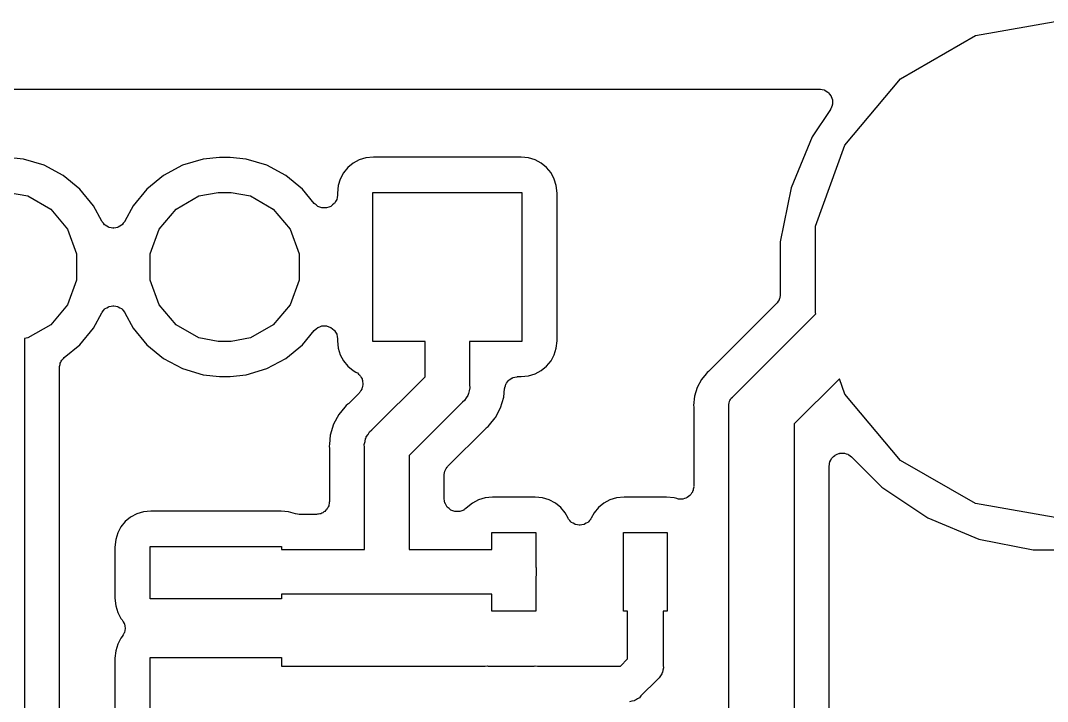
# Model space of a CAD drawing. Extents: x 91 to 190.2, y -113.9 to -59.9.
# Drawn here: x 169.22 to 180.94, y -67.71 to -59.94 of the extents above; entities that cross this region are included whole.
import ezdxf

# ---------------------------------------------------------------- set-up
doc = ezdxf.new("R2010")
doc.units = 0
doc.header["$MEASUREMENT"] = 0
doc.layers.add('BLACK', color=7, linetype='CONTINUOUS')

msp = doc.modelspace()

# ---------------------------------------------------------------- linework, layer by layer
at = {"layer": 'BLACK', "linetype": 'CONTINUOUS'}
for p, q in [((180.118, -60.1083), (181.09, -59.9368)), ((179.262, -60.602), (180.118, -60.1083)), ((178.628, -61.3584), (179.262, -60.602)), ((144.432, -60.72), (178.337, -60.72)), ((178.337, -60.72), (178.342, -60.7209)), ((178.342, -60.7209), (178.347, -60.7203)), ((178.347, -60.7203), (178.368, -60.7254)), ((178.368, -60.7254), (178.389, -60.729)), ((178.389, -60.729), (178.393, -60.7315)), ((178.393, -60.7315), (178.398, -60.7327)), ((178.398, -60.7327), (178.415, -60.7445)), ((178.415, -60.7445), (178.434, -60.7551)), ((178.434, -60.7551), (178.437, -60.7589)), ((178.437, -60.7589), (178.441, -60.7616)), ((178.441, -60.7616), (178.453, -60.7787)), ((178.453, -60.7787), (178.467, -60.795)), ((178.467, -60.795), (178.469, -60.7997)), ((178.469, -60.7997), (178.472, -60.8037)), ((178.472, -60.8037), (178.478, -60.824)), ((178.474, -60.9251), (178.467, -60.945)), ((178.483, -60.9057), (178.474, -60.9251)), ((178.478, -60.824), (178.485, -60.844)), ((178.485, -60.896), (178.483, -60.9007)), ((178.483, -60.9007), (178.483, -60.9057)), ((178.485, -60.844), (178.485, -60.8489)), ((178.485, -60.8489), (178.486, -60.8537)), ((178.486, -60.8537), (178.485, -60.8748)), ((178.485, -60.8748), (178.485, -60.896)), ((178.462, -60.9533), (178.254, -61.2642)), ((178.464, -60.9488), (178.462, -60.9533)), ((178.467, -60.945), (178.464, -60.9488)), ((178.254, -61.2642), (178.013, -61.8466)), ((178.29, -62.2863), (178.628, -61.3584)), ((169.255, -61.5181), (169.071, -61.5)), ((169.491, -61.5896), (169.255, -61.5181)), ((171.305, -61.5181), (171.069, -61.5896)), ((171.489, -61.5), (171.305, -61.5181)), ((171.611, -61.5), (171.489, -61.5)), ((171.795, -61.5181), (171.611, -61.5)), ((172.031, -61.5896), (171.795, -61.5181)), ((173.162, -61.5058), (173.086, -61.5287)), ((173.247, -61.4973), (173.162, -61.5058)), ((174.933, -61.4973), (173.247, -61.4973)), ((175.018, -61.5058), (174.933, -61.4973)), ((175.094, -61.5287), (175.018, -61.5058)), ((169.708, -61.7056), (169.491, -61.5896)), ((171.069, -61.5896), (170.852, -61.7056)), ((172.248, -61.7056), (172.031, -61.5896)), ((172.956, -61.6158), (172.906, -61.6767)), ((173.017, -61.5658), (172.956, -61.6158)), ((173.086, -61.5287), (173.017, -61.5658)), ((175.163, -61.5658), (175.094, -61.5287)), ((175.224, -61.6158), (175.163, -61.5658)), ((175.274, -61.6767), (175.224, -61.6158)), ((169.898, -61.8618), (169.708, -61.7056)), ((170.852, -61.7056), (170.662, -61.8618)), ((172.438, -61.8618), (172.248, -61.7056)), ((172.869, -61.7462), (172.846, -61.8216)), ((172.906, -61.6767), (172.869, -61.7462)), ((175.311, -61.7462), (175.274, -61.6767)), ((175.334, -61.8216), (175.311, -61.7462)), ((170.054, -62.0522), (169.898, -61.8618)), ((170.662, -61.8618), (170.506, -62.0522)), ((172.571, -62.0242), (172.438, -61.8618)), ((172.846, -61.8216), (172.837, -61.9074)), ((175.343, -61.9074), (175.334, -61.8216)), ((178.013, -61.8466), (177.89, -62.4648)), ((169.084, -61.9), (169.305, -61.9389)), ((169.305, -61.9389), (169.565, -62.0888)), ((170.995, -62.0888), (171.255, -61.9389)), ((171.255, -61.9389), (171.476, -61.9)), ((171.476, -61.9), (171.624, -61.9)), ((171.624, -61.9), (171.845, -61.9389)), ((171.845, -61.9389), (172.105, -62.0888)), ((172.828, -61.9819), (172.815, -62.0035)), ((172.833, -61.9554), (172.828, -61.9803)), ((172.828, -61.9803), (172.828, -61.981)), ((172.828, -61.981), (172.828, -61.9819)), ((172.837, -61.9307), (172.833, -61.9554)), ((172.837, -61.9074), (172.837, -61.929)), ((172.837, -61.929), (172.837, -61.9298)), ((172.837, -61.9298), (172.837, -61.9307)), ((173.24, -63.6), (173.24, -61.9)), ((173.24, -61.9), (174.94, -61.9)), ((174.94, -61.9), (174.94, -63.6)), ((175.343, -63.5926), (175.343, -61.9074)), ((169.565, -62.0888), (169.757, -62.3184)), ((170.148, -62.2268), (170.054, -62.0522)), ((170.506, -62.0522), (170.412, -62.2268)), ((170.803, -62.3184), (170.995, -62.0888)), ((172.105, -62.0888), (172.297, -62.3184)), ((172.572, -62.0247), (172.571, -62.0242)), ((172.572, -62.0254), (172.572, -62.0247)), ((172.592, -62.0417), (172.572, -62.0254)), ((172.611, -62.0581), (172.592, -62.0417)), ((172.612, -62.0584), (172.611, -62.0581)), ((172.612, -62.0589), (172.612, -62.0584)), ((172.636, -62.0676), (172.612, -62.0589)), ((172.66, -62.0764), (172.636, -62.0676)), ((172.661, -62.0765), (172.66, -62.0764)), ((172.661, -62.0767), (172.661, -62.0765)), ((172.687, -62.0767), (172.661, -62.0767)), ((172.712, -62.077), (172.687, -62.0767)), ((172.713, -62.0767), (172.712, -62.077)), ((172.737, -62.0681), (172.713, -62.0767)), ((172.713, -62.0767), (172.713, -62.0767)), ((172.761, -62.0597), (172.737, -62.0681)), ((172.762, -62.0592), (172.761, -62.0597)), ((172.782, -62.0427), (172.762, -62.0589)), ((172.762, -62.0589), (172.762, -62.0592)), ((172.801, -62.0267), (172.782, -62.0427)), ((172.802, -62.026), (172.801, -62.0267)), ((172.815, -62.0035), (172.802, -62.0254)), ((172.802, -62.0254), (172.802, -62.026)), ((169.757, -62.3184), (169.86, -62.6001)), ((170.151, -62.2307), (170.148, -62.2268)), ((170.153, -62.2353), (170.151, -62.2307)), ((170.167, -62.2511), (170.153, -62.2353)), ((170.18, -62.2678), (170.167, -62.2511)), ((170.184, -62.2704), (170.18, -62.2678)), ((170.187, -62.2741), (170.184, -62.2704)), ((170.206, -62.2841), (170.187, -62.2741)), ((170.224, -62.2953), (170.206, -62.2841)), ((170.229, -62.2963), (170.224, -62.2953)), ((170.233, -62.2987), (170.229, -62.2963)), ((170.254, -62.3017), (170.233, -62.2987)), ((170.275, -62.306), (170.254, -62.3017)), ((170.28, -62.3053), (170.275, -62.306)), ((170.285, -62.306), (170.28, -62.3053)), ((170.306, -62.3017), (170.285, -62.306)), ((170.327, -62.2987), (170.306, -62.3017)), ((170.331, -62.2963), (170.327, -62.2987)), ((170.336, -62.2953), (170.331, -62.2963)), ((170.354, -62.2841), (170.336, -62.2953)), ((170.373, -62.2741), (170.354, -62.2841)), ((170.376, -62.2704), (170.373, -62.2741)), ((170.38, -62.2678), (170.376, -62.2704)), ((170.393, -62.2511), (170.38, -62.2678)), ((170.407, -62.2353), (170.393, -62.2511)), ((170.409, -62.2307), (170.407, -62.2353)), ((170.412, -62.2268), (170.409, -62.2307)), ((170.7, -62.6001), (170.803, -62.3184)), ((172.297, -62.3184), (172.4, -62.6001)), ((178.29, -63.2737), (178.29, -62.2863)), ((177.89, -62.4648), (177.89, -63.0626)), ((169.86, -62.6001), (169.86, -62.8999)), ((170.7, -62.8999), (170.7, -62.6001)), ((172.4, -62.6001), (172.4, -62.8999)), ((169.86, -62.8999), (169.757, -63.1816)), ((170.803, -63.1816), (170.7, -62.8999)), ((172.4, -62.8999), (172.297, -63.1816)), ((177.855, -63.159), (177.85, -63.1632)), ((177.865, -63.142), (177.855, -63.159)), ((177.876, -63.126), (177.865, -63.142)), ((177.878, -63.1196), (177.876, -63.126)), ((177.881, -63.1139), (177.878, -63.1196)), ((177.884, -63.0946), (177.881, -63.1139)), ((177.889, -63.0757), (177.884, -63.0946)), ((177.89, -63.0626), (177.889, -63.0691)), ((177.889, -63.0691), (177.889, -63.0757)), ((169.757, -63.1816), (169.565, -63.4112)), ((170.054, -63.4478), (170.148, -63.2732)), ((170.148, -63.2732), (170.151, -63.2693)), ((170.151, -63.2693), (170.153, -63.2647)), ((170.153, -63.2647), (170.167, -63.2489)), ((170.167, -63.2489), (170.18, -63.2322)), ((170.18, -63.2322), (170.184, -63.2296)), ((170.184, -63.2296), (170.187, -63.2259)), ((170.187, -63.2259), (170.206, -63.2159)), ((170.206, -63.2159), (170.224, -63.2047)), ((170.224, -63.2047), (170.229, -63.2037)), ((170.229, -63.2037), (170.233, -63.2013)), ((170.233, -63.2013), (170.254, -63.1983)), ((170.254, -63.1983), (170.275, -63.194)), ((170.275, -63.194), (170.28, -63.1947)), ((170.28, -63.1947), (170.285, -63.194)), ((170.285, -63.194), (170.306, -63.1983)), ((170.306, -63.1983), (170.327, -63.2013)), ((170.327, -63.2013), (170.331, -63.2037)), ((170.331, -63.2037), (170.336, -63.2047)), ((170.336, -63.2047), (170.354, -63.2159)), ((170.354, -63.2159), (170.373, -63.2259)), ((170.373, -63.2259), (170.376, -63.2296)), ((170.376, -63.2296), (170.38, -63.2322)), ((170.38, -63.2322), (170.393, -63.2489)), ((170.393, -63.2489), (170.407, -63.2647)), ((170.407, -63.2647), (170.409, -63.2693)), ((170.409, -63.2693), (170.412, -63.2732)), ((170.412, -63.2732), (170.506, -63.4478)), ((170.995, -63.4112), (170.803, -63.1816)), ((172.297, -63.1816), (172.105, -63.4112)), ((177.846, -63.1686), (177.081, -63.9338)), ((177.85, -63.1632), (177.846, -63.1686)), ((178.294, -63.2859), (178.29, -63.2737)), ((177.344, -64.2363), (178.294, -63.2859)), ((169.565, -63.4112), (169.305, -63.5611)), ((169.898, -63.6382), (170.054, -63.4478)), ((170.506, -63.4478), (170.662, -63.6382)), ((171.255, -63.5611), (170.995, -63.4112)), ((172.105, -63.4112), (171.845, -63.5611)), ((172.438, -63.6382), (172.571, -63.4758)), ((172.571, -63.4758), (172.572, -63.4753)), ((172.572, -63.4746), (172.592, -63.4583)), ((172.572, -63.4753), (172.572, -63.4746)), ((172.592, -63.4583), (172.611, -63.4419)), ((172.611, -63.4419), (172.612, -63.4416)), ((172.612, -63.4411), (172.636, -63.4324)), ((172.612, -63.4416), (172.612, -63.4411)), ((172.636, -63.4324), (172.66, -63.4236)), ((172.66, -63.4236), (172.661, -63.4235)), ((172.661, -63.4235), (172.661, -63.4233)), ((172.661, -63.4233), (172.687, -63.4233)), ((172.687, -63.4233), (172.712, -63.423)), ((172.712, -63.423), (172.713, -63.4233)), ((172.713, -63.4233), (172.713, -63.4233)), ((172.713, -63.4233), (172.737, -63.4319)), ((172.737, -63.4319), (172.761, -63.4403)), ((172.761, -63.4403), (172.762, -63.4408)), ((172.762, -63.4408), (172.762, -63.4411)), ((172.762, -63.4411), (172.782, -63.4573)), ((172.782, -63.4573), (172.801, -63.4733)), ((172.801, -63.4733), (172.802, -63.474)), ((172.802, -63.474), (172.802, -63.4746)), ((172.802, -63.4746), (172.815, -63.4965)), ((172.815, -63.4965), (172.828, -63.5181)), ((169.305, -63.5611), (169.264, -63.5683)), ((169.264, -63.5683), (169.264, -72.1469)), ((171.476, -63.6), (171.255, -63.5611)), ((171.624, -63.6), (171.476, -63.6)), ((171.845, -63.5611), (171.624, -63.6)), ((172.828, -63.5181), (172.828, -63.519)), ((172.828, -63.519), (172.828, -63.5197)), ((172.828, -63.5197), (172.833, -63.5446)), ((172.833, -63.5446), (172.837, -63.5693)), ((172.837, -63.5693), (172.837, -63.5702)), ((172.837, -63.5702), (172.837, -63.571)), ((172.837, -63.571), (172.837, -63.5926)), ((172.837, -63.5926), (172.846, -63.6784)), ((173.836, -63.6), (173.24, -63.6)), ((173.836, -64.0028), (173.836, -63.6)), ((174.94, -63.6), (174.344, -63.6)), ((174.344, -63.6), (174.344, -64.0969)), ((175.334, -63.6784), (175.343, -63.5926)), ((169.719, -63.7853), (169.898, -63.6382)), ((170.662, -63.6382), (170.852, -63.7944)), ((172.248, -63.7944), (172.438, -63.6382)), ((172.846, -63.6784), (172.869, -63.7538)), ((175.311, -63.7538), (175.334, -63.6784)), ((169.667, -63.8736), (169.671, -63.8621)), ((169.671, -63.8621), (169.673, -63.85)), ((169.673, -63.85), (169.68, -63.8379)), ((169.68, -63.8379), (169.685, -63.8249)), ((169.685, -63.8249), (169.693, -63.8155)), ((169.693, -63.8155), (169.699, -63.8049)), ((169.699, -63.8049), (169.71, -63.7959)), ((169.71, -63.7959), (169.719, -63.7853)), ((170.852, -63.7944), (171.069, -63.9104)), ((172.031, -63.9104), (172.248, -63.7944)), ((172.869, -63.7538), (172.906, -63.8233)), ((172.906, -63.8233), (172.956, -63.8842)), ((175.224, -63.8842), (175.274, -63.8233)), ((175.274, -63.8233), (175.311, -63.7538)), ((169.664, -63.9013), (169.666, -63.8876)), ((169.664, -70.6216), (169.664, -63.9013)), ((169.666, -63.8876), (169.667, -63.8736)), ((171.069, -63.9104), (171.305, -63.9819)), ((171.795, -63.9819), (172.031, -63.9104)), ((172.956, -63.8842), (173.017, -63.9342)), ((173.017, -63.9342), (173.048, -63.9511)), ((173.048, -63.9511), (173.055, -63.9567)), ((173.055, -63.9567), (173.064, -63.9605)), ((173.064, -63.9605), (173.076, -63.9727)), ((173.076, -63.9727), (173.089, -63.9833)), ((175.018, -63.9942), (175.094, -63.9713)), ((175.094, -63.9713), (175.163, -63.9342)), ((175.163, -63.9342), (175.224, -63.8842)), ((177.044, -63.97), (176.99, -64.0358)), ((177.056, -63.9556), (177.044, -63.97)), ((177.044, -63.97), (177.044, -63.97)), ((177.044, -63.97), (177.044, -63.97)), ((177.07, -63.9437), (177.056, -63.9556)), ((177.075, -63.9381), (177.07, -63.9437)), ((177.081, -63.9338), (177.075, -63.9381)), ((171.305, -63.9819), (171.489, -64)), ((171.489, -64), (171.611, -64)), ((171.611, -64), (171.795, -63.9819)), ((173.089, -63.9833), (173.094, -63.9909)), ((173.094, -63.9909), (173.1, -63.9973)), ((173.1, -63.9973), (173.108, -64.0129)), ((173.108, -64.0129), (173.117, -64.0275)), ((173.117, -64.0275), (173.119, -64.0363)), ((173.119, -64.0363), (173.122, -64.0446)), ((173.122, -64.0446), (173.124, -64.0617)), ((173.127, -64.0965), (173.123, -64.113)), ((173.124, -64.0617), (173.128, -64.0785)), ((173.128, -64.0785), (173.126, -64.0874)), ((173.126, -64.0874), (173.127, -64.0965)), ((173.228, -64.6105), (173.836, -64.0028)), ((174.344, -64.0969), (174.347, -64.1305)), ((174.753, -64.1074), (174.758, -64.0878)), ((174.758, -64.0878), (174.762, -64.0831)), ((174.762, -64.0831), (174.764, -64.0777)), ((174.764, -64.0777), (174.777, -64.062)), ((174.777, -64.062), (174.789, -64.0454)), ((174.789, -64.0454), (174.793, -64.0422)), ((174.793, -64.0422), (174.797, -64.0378)), ((174.797, -64.0378), (174.815, -64.0275)), ((174.815, -64.0275), (174.832, -64.016)), ((174.832, -64.016), (174.837, -64.0146)), ((174.837, -64.0146), (174.842, -64.0117)), ((174.842, -64.0117), (174.862, -64.0082)), ((174.862, -64.0082), (174.882, -64.0031)), ((174.882, -64.0031), (174.888, -64.0037)), ((174.888, -64.0037), (174.893, -64.0027)), ((174.893, -64.0027), (174.933, -64.0027)), ((174.933, -64.0027), (175.018, -63.9942)), ((176.99, -64.0358), (176.941, -64.1273)), ((178.564, -64.0258), (178.047, -64.5426)), ((178.628, -64.2016), (178.564, -64.0258)), ((173.084, -64.1894), (172.965, -64.3076)), ((173.089, -64.182), (173.084, -64.1894)), ((173.096, -64.176), (173.089, -64.182)), ((173.104, -64.1608), (173.096, -64.176)), ((173.114, -64.1468), (173.104, -64.1608)), ((173.116, -64.138), (173.114, -64.1468)), ((173.12, -64.13), (173.116, -64.138)), ((173.123, -64.113), (173.12, -64.13)), ((174.327, -64.206), (174.324, -64.217)), ((174.332, -64.1962), (174.327, -64.206)), ((174.338, -64.163), (174.332, -64.1962)), ((174.347, -64.1305), (174.338, -64.163)), ((174.735, -64.2362), (174.744, -64.138)), ((174.744, -64.138), (174.746, -64.1324)), ((174.746, -64.1266), (174.753, -64.1074)), ((174.746, -64.1324), (174.746, -64.1266)), ((176.941, -64.1273), (176.911, -64.2267)), ((179.262, -64.958), (178.628, -64.2016)), ((172.955, -64.3175), (172.935, -64.3333)), ((172.959, -64.3119), (172.955, -64.3175)), ((172.965, -64.3076), (172.959, -64.3119)), ((174.262, -64.2954), (173.654, -64.9032)), ((174.288, -64.2738), (174.262, -64.2954)), ((174.304, -64.2446), (174.288, -64.2738)), ((174.324, -64.217), (174.304, -64.2446)), ((174.697, -64.3595), (174.735, -64.2362)), ((176.911, -64.2267), (176.9, -64.33)), ((176.9, -64.33), (176.902, -64.3486)), ((177.302, -64.3188), (177.306, -64.3025)), ((177.303, -64.3355), (177.302, -64.3188)), ((177.306, -64.3025), (177.309, -64.2859)), ((177.309, -64.2859), (177.312, -64.281)), ((177.312, -64.281), (177.313, -64.2755)), ((177.313, -64.2755), (177.323, -64.2617)), ((177.323, -64.2617), (177.331, -64.2471)), ((177.331, -64.2471), (177.344, -64.2363)), ((172.854, -64.4329), (172.793, -64.5465)), ((172.92, -64.3526), (172.854, -64.4329)), ((172.935, -64.3333), (172.92, -64.3526)), ((172.92, -64.3526), (172.92, -64.3526)), ((174.639, -64.4685), (174.697, -64.3595)), ((176.902, -64.3486), (176.902, -64.3559)), ((176.902, -64.3559), (176.903, -64.3633)), ((176.903, -64.3633), (176.903, -65.2517)), ((177.303, -68.0574), (177.303, -64.3355)), ((172.793, -64.5465), (172.755, -64.6698)), ((174.555, -64.5727), (174.57, -64.5534)), ((174.57, -64.5534), (174.636, -64.4731)), ((174.57, -64.5534), (174.57, -64.5534)), ((174.636, -64.4731), (174.639, -64.4685)), ((174.639, -64.4685), (174.639, -64.4685)), ((178.047, -64.5426), (178.047, -68.2045)), ((172.755, -64.6698), (172.745, -64.7732)), ((173.166, -64.689), (173.186, -64.6614)), ((173.186, -64.6614), (173.202, -64.6322)), ((173.202, -64.6322), (173.228, -64.6105)), ((174.098, -65.025), (174.525, -64.5984)), ((174.525, -64.5984), (174.531, -64.5941)), ((174.531, -64.5941), (174.535, -64.5885)), ((174.535, -64.5885), (174.555, -64.5727)), ((172.745, -64.7732), (172.743, -64.798)), ((172.743, -64.798), (172.745, -64.8228)), ((172.745, -64.7732), (172.745, -64.7732)), ((172.745, -64.7732), (172.745, -64.7732)), ((173.143, -64.7755), (173.152, -64.743)), ((173.146, -64.8091), (173.143, -64.7755)), ((173.152, -64.743), (173.158, -64.7098)), ((173.158, -64.7098), (173.163, -64.7)), ((173.163, -64.7), (173.166, -64.689)), ((172.745, -64.8228), (172.745, -64.8302)), ((172.745, -64.8302), (172.746, -64.8375)), ((172.746, -64.8375), (172.746, -65.426)), ((173.146, -65.976), (173.146, -64.8091)), ((173.654, -64.9032), (173.654, -65.976)), ((178.482, -64.9282), (178.497, -64.9156)), ((178.497, -64.9156), (178.511, -64.9017)), ((178.511, -64.9017), (178.517, -64.899)), ((178.517, -64.899), (178.522, -64.8947)), ((178.522, -64.8947), (178.54, -64.888)), ((178.54, -64.888), (178.558, -64.8797)), ((178.558, -64.8797), (178.565, -64.8792)), ((178.565, -64.8792), (178.571, -64.8769)), ((178.571, -64.8769), (178.591, -64.8769)), ((178.591, -64.8769), (178.61, -64.8752)), ((178.61, -64.8752), (178.616, -64.8769)), ((178.616, -64.8769), (178.623, -64.8769)), ((178.623, -64.8769), (178.641, -64.8836)), ((178.641, -64.8836), (178.66, -64.8887)), ((178.66, -64.8887), (178.666, -64.8925)), ((178.666, -64.8925), (178.672, -64.8947)), ((178.672, -64.8947), (178.687, -64.9073)), ((178.687, -64.9073), (178.703, -64.9185)), ((174.079, -65.0516), (174.089, -65.0346)), ((174.089, -65.0346), (174.094, -65.0304)), ((174.094, -65.0304), (174.098, -65.025)), ((178.447, -65.0246), (178.45, -65.0053)), ((178.447, -68.1768), (178.447, -65.0246)), ((178.45, -65.0053), (178.452, -64.9858)), ((178.452, -64.9858), (178.455, -64.9798)), ((178.455, -64.9798), (178.456, -64.9733)), ((178.456, -64.9733), (178.466, -64.9563)), ((178.466, -64.9563), (178.474, -64.9386)), ((178.474, -64.9386), (178.479, -64.9339)), ((178.479, -64.9339), (178.482, -64.9282)), ((178.703, -64.9185), (179.05, -65.2656)), ((180.118, -65.4517), (179.262, -64.958)), ((174.054, -65.131), (174.055, -65.1245)), ((174.054, -65.3956), (174.054, -65.131)), ((174.055, -65.118), (174.06, -65.099)), ((174.055, -65.1245), (174.055, -65.118)), ((174.06, -65.099), (174.063, -65.0797)), ((174.063, -65.0797), (174.066, -65.074)), ((174.066, -65.074), (174.068, -65.0676)), ((174.068, -65.0676), (174.079, -65.0516)), ((176.903, -65.2517), (176.901, -65.2606)), ((176.901, -65.2606), (176.902, -65.2696)), ((179.05, -65.2656), (179.574, -65.6158)), ((174.522, -65.3858), (174.446, -65.4087)), ((174.607, -65.3773), (174.522, -65.3858)), ((175.093, -65.3773), (174.607, -65.3773)), ((175.178, -65.3858), (175.093, -65.3773)), ((175.254, -65.4087), (175.178, -65.3858)), ((176.022, -65.3858), (175.946, -65.4087)), ((176.107, -65.3773), (176.022, -65.3858)), ((176.593, -65.3773), (176.107, -65.3773)), ((176.678, -65.3858), (176.593, -65.3773)), ((176.709, -65.3952), (176.678, -65.3858)), ((176.819, -65.3847), (176.812, -65.3896)), ((176.828, -65.3816), (176.819, -65.3847)), ((176.841, -65.3705), (176.828, -65.3816)), ((176.856, -65.3611), (176.841, -65.3705)), ((176.861, -65.3539), (176.856, -65.3611)), ((176.868, -65.3481), (176.861, -65.3539)), ((176.876, -65.3332), (176.868, -65.3481)), ((176.887, -65.3195), (176.876, -65.3332)), ((176.889, -65.3108), (176.887, -65.3195)), ((176.894, -65.303), (176.889, -65.3108)), ((176.897, -65.2861), (176.894, -65.303)), ((176.902, -65.2696), (176.897, -65.2861)), ((172.726, -65.501), (172.717, -65.5111)), ((172.73, -65.4887), (172.726, -65.501)), ((172.737, -65.4773), (172.73, -65.4887)), ((172.739, -65.4644), (172.737, -65.4773)), ((172.744, -65.452), (172.739, -65.4644)), ((172.746, -65.426), (172.744, -65.4389)), ((172.744, -65.4389), (172.744, -65.452)), ((174.054, -65.3964), (174.054, -65.3956)), ((174.054, -65.3972), (174.054, -65.3964)), ((174.059, -65.422), (174.054, -65.3972)), ((174.063, -65.4469), (174.059, -65.422)), ((174.063, -65.4476), (174.063, -65.4469)), ((174.064, -65.4484), (174.063, -65.4476)), ((174.076, -65.4701), (174.064, -65.4484)), ((174.089, -65.492), (174.076, -65.4701)), ((174.09, -65.4925), (174.089, -65.492)), ((174.09, -65.4932), (174.09, -65.4925)), ((174.11, -65.5092), (174.09, -65.4932)), ((174.377, -65.4458), (174.304, -65.5052)), ((174.446, -65.4087), (174.377, -65.4458)), ((175.323, -65.4458), (175.254, -65.4087)), ((175.384, -65.4958), (175.323, -65.4458)), ((175.434, -65.5567), (175.384, -65.4958)), ((175.816, -65.4958), (175.766, -65.5567)), ((175.877, -65.4458), (175.816, -65.4958)), ((175.946, -65.4087), (175.877, -65.4458)), ((176.718, -65.3963), (176.709, -65.3952)), ((176.727, -65.3994), (176.718, -65.3963)), ((176.744, -65.3994), (176.727, -65.3994)), ((176.761, -65.4014), (176.744, -65.3994)), ((176.77, -65.3994), (176.761, -65.4014)), ((176.779, -65.3994), (176.77, -65.3994)), ((176.795, -65.3935), (176.779, -65.3994)), ((176.812, -65.3896), (176.795, -65.3935)), ((181.09, -65.6232), (180.118, -65.4517)), ((170.477, -65.6058), (170.416, -65.6558)), ((170.546, -65.5687), (170.477, -65.6058)), ((170.622, -65.5458), (170.546, -65.5687)), ((170.707, -65.5373), (170.622, -65.5458)), ((172.193, -65.5373), (170.707, -65.5373)), ((172.278, -65.5458), (172.193, -65.5373)), ((172.357, -65.5695), (172.278, -65.5458)), ((172.379, -65.5722), (172.357, -65.5695)), ((172.4, -65.576), (172.379, -65.5722)), ((172.596, -65.576), (172.4, -65.576)), ((172.609, -65.5737), (172.596, -65.576)), ((172.622, -65.5737), (172.609, -65.5737)), ((172.634, -65.5692), (172.622, -65.5737)), ((172.647, -65.567), (172.634, -65.5692)), ((172.659, -65.5604), (172.647, -65.567)), ((172.671, -65.5559), (172.659, -65.5604)), ((172.681, -65.5475), (172.671, -65.5559)), ((172.692, -65.5409), (172.681, -65.5475)), ((172.701, -65.5309), (172.692, -65.5409)), ((172.711, -65.5224), (172.701, -65.5309)), ((172.717, -65.5111), (172.711, -65.5224)), ((174.129, -65.5255), (174.11, -65.5092)), ((174.13, -65.5257), (174.129, -65.5255)), ((174.13, -65.5263), (174.13, -65.5257)), ((174.154, -65.5347), (174.13, -65.5263)), ((174.178, -65.5433), (174.154, -65.5347)), ((174.179, -65.5433), (174.178, -65.5433)), ((174.18, -65.5436), (174.179, -65.5433)), ((174.205, -65.5433), (174.18, -65.5436)), ((174.23, -65.5433), (174.205, -65.5433)), ((174.231, -65.543), (174.23, -65.5433)), ((174.232, -65.543), (174.231, -65.543)), ((174.255, -65.5341), (174.232, -65.543)), ((174.279, -65.5255), (174.255, -65.5341)), ((174.28, -65.5249), (174.279, -65.5255)), ((174.3, -65.5082), (174.28, -65.5246)), ((174.28, -65.5246), (174.28, -65.5249)), ((174.301, -65.5072), (174.3, -65.5082)), ((174.304, -65.5052), (174.301, -65.5072)), ((175.468, -65.6194), (175.434, -65.5567)), ((175.471, -65.6233), (175.468, -65.6194)), ((175.732, -65.6194), (175.729, -65.6233)), ((175.766, -65.5567), (175.732, -65.6194)), ((179.574, -65.6158), (180.157, -65.857)), ((170.366, -65.7167), (170.329, -65.7862)), ((170.416, -65.6558), (170.366, -65.7167)), ((175.473, -65.6279), (175.471, -65.6233)), ((175.487, -65.6437), (175.473, -65.6279)), ((175.5, -65.6604), (175.487, -65.6437)), ((175.504, -65.663), (175.5, -65.6604)), ((175.507, -65.6667), (175.504, -65.663)), ((175.526, -65.6767), (175.507, -65.6667)), ((175.544, -65.6879), (175.526, -65.6767)), ((175.549, -65.6889), (175.544, -65.6879)), ((175.553, -65.6912), (175.549, -65.6889)), ((175.574, -65.6942), (175.553, -65.6912)), ((175.595, -65.6986), (175.574, -65.6942)), ((175.6, -65.6979), (175.595, -65.6986)), ((175.605, -65.6986), (175.6, -65.6979)), ((175.626, -65.6942), (175.605, -65.6986)), ((175.647, -65.6912), (175.626, -65.6942)), ((175.651, -65.6889), (175.647, -65.6912)), ((175.656, -65.6879), (175.651, -65.6889)), ((175.674, -65.6767), (175.656, -65.6879)), ((175.693, -65.6667), (175.674, -65.6767)), ((175.696, -65.663), (175.693, -65.6667)), ((175.7, -65.6604), (175.696, -65.663)), ((175.713, -65.6437), (175.7, -65.6604)), ((175.727, -65.6279), (175.713, -65.6437)), ((175.729, -65.6233), (175.727, -65.6279)), ((170.329, -65.7862), (170.306, -65.8616)), ((174.6, -65.976), (174.6, -65.78)), ((174.6, -65.78), (175.1, -65.78)), ((175.1, -65.78), (175.1, -66.1742)), ((176.1, -66.68), (176.1, -65.78)), ((176.1, -65.78), (176.6, -65.78)), ((176.6, -65.78), (176.6, -66.68)), ((170.306, -65.8616), (170.297, -65.9474)), ((170.297, -65.9474), (170.297, -66.5326)), ((170.7, -66.54), (170.7, -65.94)), ((170.7, -65.94), (172.2, -65.94)), ((172.2, -65.94), (172.2, -65.976)), ((180.157, -65.857), (180.775, -65.98)), ((172.2, -65.976), (173.146, -65.976)), ((173.654, -65.976), (174.6, -65.976)), ((180.775, -65.98), (181.405, -65.98)), ((175.1, -66.1742), (175.104, -66.1852)), ((175.104, -66.1852), (175.104, -66.2748)), ((175.104, -66.2748), (175.1, -66.2858)), ((175.1, -66.2858), (175.1, -66.68)), ((170.297, -66.5326), (170.306, -66.6184)), ((172.2, -66.54), (170.7, -66.54)), ((174.6, -66.484), (172.2, -66.484)), ((172.2, -66.484), (172.2, -66.54)), ((174.6, -66.68), (174.6, -66.484)), ((170.306, -66.6184), (170.329, -66.6938)), ((170.329, -66.6938), (170.366, -66.7633)), ((170.366, -66.7633), (170.379, -66.7798)), ((170.379, -66.7798), (170.391, -66.8011)), ((175.1, -66.68), (174.6, -66.68)), ((176.147, -66.68), (176.1, -66.68)), ((176.147, -67.2258), (176.147, -66.68)), ((176.6, -66.68), (176.553, -66.68)), ((176.553, -66.68), (176.553, -67.3011)), ((170.391, -66.8011), (170.404, -66.8222)), ((170.404, -66.8222), (170.404, -66.8238)), ((170.404, -66.8238), (170.405, -66.8252)), ((170.405, -66.8252), (170.409, -66.8494)), ((170.409, -66.9006), (170.405, -66.9248)), ((170.409, -66.8494), (170.413, -66.8734)), ((170.413, -66.8766), (170.409, -66.9006)), ((170.413, -66.8734), (170.413, -66.875)), ((170.413, -66.875), (170.413, -66.8766)), ((170.366, -66.9867), (170.329, -67.0562)), ((170.379, -66.9702), (170.366, -66.9867)), ((170.391, -66.9488), (170.379, -66.9702)), ((170.404, -66.9278), (170.391, -66.9488)), ((170.405, -66.9248), (170.404, -66.9262)), ((170.404, -66.9262), (170.404, -66.9278)), ((170.306, -67.1316), (170.297, -67.2174)), ((170.329, -67.0562), (170.306, -67.1316)), ((170.297, -67.2174), (170.297, -67.8026)), ((170.7, -67.81), (170.7, -67.21)), ((170.7, -67.21), (172.2, -67.21)), ((172.2, -67.21), (172.2, -67.3068)), ((176.066, -67.3068), (176.147, -67.2258)), ((172.2, -67.3068), (174.521, -67.3068)), ((174.521, -67.3068), (174.548, -67.3045)), ((174.548, -67.3045), (174.557, -67.3068)), ((174.557, -67.3068), (175.083, -67.3068)), ((175.083, -67.3068), (175.092, -67.3045)), ((175.092, -67.3045), (175.119, -67.3068)), ((175.119, -67.3068), (176.066, -67.3068)), ((176.549, -67.354), (176.544, -67.3806)), ((176.556, -67.328), (176.549, -67.354)), ((176.553, -67.3011), (176.556, -67.328)), ((176.487, -67.46), (176.3, -67.6474)), ((176.508, -67.4426), (176.487, -67.46)), ((176.522, -67.4193), (176.508, -67.4426)), ((176.537, -67.3972), (176.522, -67.4193)), ((176.539, -67.3884), (176.537, -67.3972)), ((176.544, -67.3806), (176.539, -67.3884)), ((176.194, -67.7086), (176.168, -67.7155)), ((176.221, -67.7039), (176.194, -67.7086)), ((176.228, -67.6994), (176.221, -67.7039)), ((176.237, -67.697), (176.228, -67.6994)), ((176.259, -67.6815), (176.237, -67.697)), ((176.283, -67.6681), (176.259, -67.6815)), ((176.3, -67.6474), (176.283, -67.6681))]:
    msp.add_line(p, q, dxfattribs=at)

doc.saveas('drawing.dxf')
